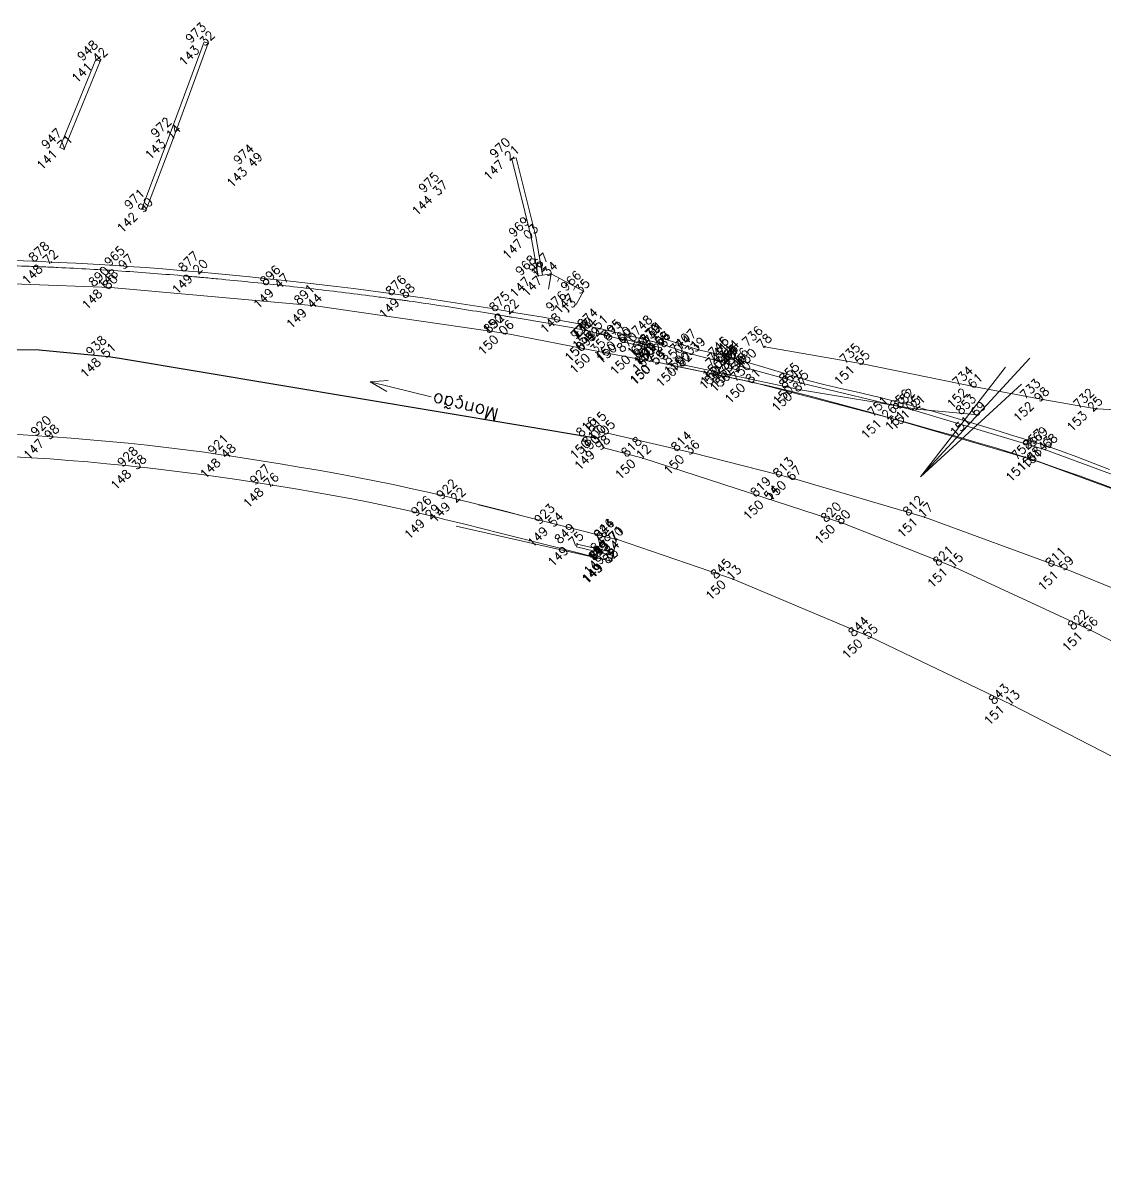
# Model space of a CAD drawing. Header units: millimetres. Extents: x -16 to 1007, y 828 to 1356.
# Drawn here: x 694.2 to 767.3, y 1046.3 to 1122.8 of the extents above; entities that cross this region are included whole.
import ezdxf
from ezdxf.enums import TextEntityAlignment as Align

# ---------------------------------------------------------------- set-up
doc = ezdxf.new("R2010")
doc.units = ezdxf.units.MM
doc.header["$LTSCALE"] = 4
for name, pattern in [('CONTINUOUS1', [0, 0, 0]), ('DASHED', [0.75, 0.5, -0.25]), ('DGN2', [8.182077, 4.091038, -4.091038]), ('DGN4', [16.364154, 8.182077, -4.091038, 0, -4.091038])]:
    doc.linetypes.add(name, pattern=pattern)
doc.layers.get('0').update_dxf_attribs({"linetype": 'CONTINUOUS1', "lineweight": 0})
for name, color, linetype, lineweight, true_color in [('1', 1, 'DASHED', 0, 0xff0000), ('19', 4, 'CONTINUOUS1', 0, 0x00ffff), ('20', 4, 'CONTINUOUS1', 0, 0x00ffff), ('51', 1, 'CONTINUOUS1', 0, 0xff0000), ('52', 2, 'CONTINUOUS1', 0, 0xffff00), ('53', 3, 'CONTINUOUS1', 0, 0x00ff00), ('6', 2, 'CONTINUOUS1', 0, 0xffff00), ('8', 1, 'CONTINUOUS1', 0, 0xff0000), ('9', 1, 'CONTINUOUS1', 0, 0xff0000)]:
    doc.layers.add(name, color=color, linetype=linetype, lineweight=lineweight, true_color=true_color)
for name, color, linetype, lineweight in [('10', 7, 'CONTINUOUS1', 0), ('13', 7, 'CONTINUOUS1', 0), ('2', 7, 'CONTINUOUS1', 0), ('4', 7, 'CONTINUOUS1', 0), ('Level 1', 7, 'Continuous', 0)]:
    doc.layers.add(name, color=color, linetype=linetype, lineweight=lineweight)
doc.styles.get("Standard").update_dxf_attribs({"font": 'txt_____.ttf'})

# ---------------------------------------------------------------- blocks, each defined once
blk = doc.blocks.new('anonymous20')
at = {"layer": 'Level 1', "color": 7}
for p, q in [((-2.067, 0.503), (-0.857, 0.586)), ((2.067, -0.503), (-2.067, 0.503)), ((-2.067, 0.503), (-0.943, -0.141))]:
    blk.add_line(p, q, dxfattribs=at)
blk = doc.blocks.new('anonymous')
at = {"layer": '10', "color": 7, "linetype": 'CONTINUOUS1', "flags": 128}
for points in [[(-28.639, -90.556), (-26.687, -91.203), (-24.168, -91.847), (-24.229, -92.118), (-23.524, -92.277), (-23.346, -91.625), (-24.034, -91.397), (-24.035, -91.406), (-26.235, -90.913), (-29.208, -89.967)], [(-28.673, -90.509), (-29.605, -90.281)], [(4.803, -95.083), (0.61, -94.897), (-2.998, -94.256), (-7.552, -93.407), (-15.168, -91.853), (-21.753, -90.695)], [(61.563, -140.772), (63.135, -142.1), (63.688, -142.297), (64.13, -141.915), (65.275, -139.144), (67.241, -135.993), (67.245, -135.361), (66.722, -135.097), (64.69, -134.994), (60.777, -134.292), (57.785, -133.438), (54.014, -132.024), (39.147, -124.566), (27.286, -118.716), (16.327, -113.349), (6.097, -108.764), (-1.409, -105.708), (-10.975, -102.204), (-19.745, -99.613), (-26.631, -97.856), (-32.371, -96.54), (-33.039, -96.876), (-32.629, -97.512), (-29.987, -98.228), (-16.487, -102.599), (-8.947, -105.585), (0.226, -109.831), (5.665, -112.586), (9.3, -114.484), (18.86, -119.216), (29.829, -124.659), (45.384, -132.281), (55.438, -137.211), (58.153, -138.599)], [(-41.075, -101.358), (-35.788, -102.692), (-31.768, -103.711), (-32.132, -105.162), (-42.588, -102.819)], [(-31.997, -104.586), (-34.42, -104.012)], [(51.471, -145.336), (40.03, -138.782), (29.054, -132.605), (14.776, -124.998), (5.492, -120.317), (-5.12, -114.851), (-14.591, -110.292), (-23.884, -106.385), (-31.775, -103.687), (-32.083, -105.133)]]:
    blk.add_lwpolyline(points, dxfattribs=at)
at = {"layer": '19', "color": 5, "linetype": 'CONTINUOUS1', "true_color": 0x0000ff}
for points in [[(2.25, -100.44), (0.872, -99.925), (-0.511, -99.421), (-1.899, -98.93), (-3.292, -98.453), (-3.579, -98.358), (-4.692, -97.994), (-6.097, -97.554), (-7.507, -97.13), (-8.92, -96.719), (-10.336, -96.319), (-11.755, -95.926), (-13.175, -95.537), (-13.35, -95.489), (-14.595, -95.147), (-16.015, -94.755), (-17.435, -94.368), (-18.858, -93.99), (-20.285, -93.63), (-21.718, -93.292), (-22.588, -93.102), (-23.156, -92.982), (-24.596, -92.677), (-26.036, -92.372), (-27.476, -92.067), (-28.916, -91.763), (-28.916, -91.763), (-28.916, -91.763)], [(-23.346, -91.625), (-22.216, -91.962), (-21.086, -92.3), (-19.957, -92.637), (-19.196, -92.864), (-18.826, -92.971), (-17.685, -93.266), (-16.536, -93.53), (-15.385, -93.788), (-14.378, -94.029), (-14.239, -94.064), (-13.095, -94.351), (-11.953, -94.643), (-10.814, -94.948), (-10.504, -95.035), (-9.68, -95.272), (-8.55, -95.608), (-7.422, -95.95), (-6.295, -96.295), (-5.859, -96.428), (-5.166, -96.637), (-4.038, -96.978), (-2.915, -97.336), (-2.5, -97.476), (-1.801, -97.724), (-0.695, -98.132), (0.407, -98.552), (1.507, -98.975)]]:
    blk.add_lwpolyline(points, dxfattribs=at)
at = {"layer": '19', "color": 5, "linetype": 'Continuous', "true_color": 0x0000ff}
blk.add_lwpolyline([(-23.442, -92.016), (-19.269, -93.151), (-11.777, -94.962), (-2.819, -97.647), (8.475, -101.828), (20.469, -106.81), (32.977, -111.993), (43.583, -116.446), (53.192, -120.415), (60.364, -123.312), (63.704, -124.446)], dxfattribs=at)
at = {"layer": '2', "color": 7, "flags": 128}
for points in [[(-30.016, -90.679), (-28.768, -90.973)], [(-29.845, -90.513), (-28.722, -90.778)], [(-28.768, -90.973), (-28.722, -90.778)]]:
    blk.add_lwpolyline(points, dxfattribs=at)
at = {"layer": '20', "color": 1, "linetype": 'Continuous', "lineweight": 13, "true_color": 0xff0000}
for q in [(-3.871, -91.48), (-5.506, -92.088), (-4.418, -93.229)]:
    blk.add_line((-11.242, -99.482), q, dxfattribs=at)
at = {"layer": '6', "color": 7, "linetype": 'CONTINUOUS1', "flags": 128}
blk.add_lwpolyline([(-27.157, -91.933), (-19.342, -93.609), (-11.49, -94.908), (-7.344, -95.304)], dxfattribs=at)
at = {"color": 7, "linetype": 'Continuous', "lineweight": 0}
blk.add_blockref('anonymous20', (-46.334, -93.571), dxfattribs=at)
at = {"layer": 'Level 1', "color": 7}
blk.add_text('Monção', height=0.9, rotation=165.83996, dxfattribs=at).set_placement((-39.879, -95.789), align=Align.TOP_LEFT)

msp = doc.modelspace()

# ---------------------------------------------------------------- linework, layer by layer
at = {"linetype": 'Continuous', "lineweight": 0}
for points in [[(702.517, 1110.103), (704.376, 1115.008), (706.727, 1121.389)], [(696.993, 1114.242), (699.423, 1120.192)], [(728.996, 1105.696), (728.537, 1108.301), (727.226, 1113.593)]]:
    msp.add_lwpolyline(points, dxfattribs=at)
at = {"layer": '1', "linetype": 'DGN2', "lineweight": 0}
for points in [[(702.236, 1110.209), (704.095, 1115.113), (706.446, 1121.493)], [(696.715, 1114.356), (699.146, 1120.305)]]:
    msp.add_lwpolyline(points, dxfattribs=at)
at = {"layer": '1', "linetype": 'Continuous', "lineweight": 0}
for points in [[(706.727, 1121.389), (706.446, 1121.493)], [(699.423, 1120.192), (699.146, 1120.305)], [(696.993, 1114.242), (696.715, 1114.356)], [(727.226, 1113.593), (727.518, 1113.665)], [(729.292, 1105.748), (728.831, 1108.363), (727.518, 1113.665)], [(702.517, 1110.103), (702.236, 1110.209)], [(728.996, 1105.696), (729.292, 1105.748)]]:
    msp.add_lwpolyline(points, dxfattribs=at)
at = {"layer": '10', "linetype": 'Continuous', "lineweight": 0}
for p, q in [((731.587, 1087.406), (731.633, 1087.6)), ((731.587, 1087.406), (734.011, 1086.832)), ((733.925, 1086.45), (734.011, 1086.832))]:
    msp.add_line(p, q, dxfattribs=at)
for points in [[(737.38, 1101.104), (736.237, 1101.383), (735.094, 1101.663), (733.951, 1101.943), (733.171, 1102.133), (732.807, 1102.22), (731.658, 1102.471), (730.502, 1102.693), (729.343, 1102.898), (728.182, 1103.094), (727.222, 1103.256), (727.021, 1103.29), (725.86, 1103.486), (724.699, 1103.676), (723.537, 1103.861), (722.374, 1104.04), (721.21, 1104.213), (720.233, 1104.351), (720.044, 1104.378), (718.877, 1104.536), (717.71, 1104.69), (716.543, 1104.838), (715.375, 1104.981), (714.207, 1105.119), (713.038, 1105.252), (711.868, 1105.381), (710.698, 1105.506), (709.527, 1105.626), (708.356, 1105.742), (707.184, 1105.854), (706.231, 1105.943), (706.011, 1105.963), (704.839, 1106.065), (703.665, 1106.162), (702.492, 1106.253), (701.319, 1106.336), (700.145, 1106.414), (698.97, 1106.484), (697.795, 1106.548), (696.619, 1106.605), (696.146, 1106.626), (695.443, 1106.655), (694.266, 1106.7), (693.09, 1106.739)], [(668.465, 1104.61), (672.889, 1104.995), (677.105, 1105.236), (688.121, 1105.355), (700.143, 1104.919), (713.976, 1103.668), (726.846, 1101.8), (733.067, 1100.583), (737.126, 1099.823)], [(737.415, 1101.057), (739.366, 1100.409), (741.886, 1099.766), (741.825, 1099.495), (742.529, 1099.336), (742.708, 1099.988), (742.019, 1100.216), (742.018, 1100.206), (739.819, 1100.699), (736.846, 1101.646)], [(737.137, 1099.85), (743.465, 1098.511), (752.704, 1096.123), (762.475, 1093.255), (770.821, 1090.205)], [(693.589, 1095.007), (694.881, 1094.923), (696.173, 1094.835), (696.238, 1094.831), (697.464, 1094.742), (698.754, 1094.639), (700.042, 1094.525), (701.328, 1094.401), (702.614, 1094.266), (703.898, 1094.119), (705.182, 1093.961), (706.464, 1093.789), (707.746, 1093.605), (708.158, 1093.543), (709.027, 1093.409), (710.307, 1093.209), (711.586, 1093.004), (712.863, 1092.792), (714.138, 1092.574), (715.412, 1092.347), (716.683, 1092.11), (717.952, 1091.863), (719.219, 1091.605), (720.483, 1091.334), (721.744, 1091.05), (723.001, 1090.75), (723.665, 1090.586), (724.256, 1090.437), (725.51, 1090.121), (726.764, 1089.805), (728.018, 1089.489), (729.272, 1089.172), (730.265, 1088.921), (730.525, 1088.855), (731.779, 1088.537), (733.032, 1088.22), (734.286, 1087.902), (734.286, 1087.902), (734.286, 1087.902)], [(733.922, 1086.45), (732.675, 1086.763), (731.429, 1087.075), (730.182, 1087.388), (728.935, 1087.701), (727.689, 1088.013), (726.442, 1088.326), (725.195, 1088.638), (723.949, 1088.951), (722.702, 1089.263), (721.945, 1089.453), (721.455, 1089.574), (720.204, 1089.868), (718.949, 1090.142), (717.69, 1090.4), (716.428, 1090.643), (715.163, 1090.875), (713.897, 1091.098), (712.628, 1091.313), (711.359, 1091.525), (711.066, 1091.573), (710.089, 1091.731), (708.819, 1091.927), (707.547, 1092.112), (706.274, 1092.287), (705, 1092.451), (703.724, 1092.607), (702.447, 1092.753), (702.125, 1092.789), (701.167, 1092.89), (699.888, 1093.018), (698.609, 1093.135), (697.328, 1093.242), (696.047, 1093.337), (694.764, 1093.422), (693.648, 1093.485)]]:
    msp.add_lwpolyline(points, dxfattribs=at)
at = {"layer": '10', "linetype": 'DGN4', "lineweight": 30}
msp.add_lwpolyline([(689.848, 1100.759), (695.315, 1100.708), (700.002, 1100.263), (700.735, 1100.14), (706.115, 1099.24), (711.495, 1098.339), (716.875, 1097.438), (722.254, 1096.538), (727.634, 1095.637), (733.014, 1094.737), (733.014, 1094.737), (733.014, 1094.737)], dxfattribs=at)
at = {"layer": '10', "color": 6, "linetype": 'Continuous', "lineweight": 0, "true_color": 0xff00ff}
msp.add_open_spline([(734.869, 1101.361), (734.625, 1101.421), (734.205, 1101.524), (733.697, 1101.648), (733.39, 1101.723), (733.236, 1101.76), (733.16, 1101.779), (733.121, 1101.789), (733.102, 1101.793), (733.094, 1101.795), (733.088, 1101.797), (733.085, 1101.797), (732.387, 1101.968), (731.686, 1102.116), (730.273, 1102.387), (729.563, 1102.51), (728.494, 1102.691), (728.137, 1102.75), (727.601, 1102.84), (727.422, 1102.87), (727.221, 1102.905), (727.199, 1102.908), (727.154, 1102.916), (727.132, 1102.92), (727.065, 1102.931), (726.932, 1102.954), (726.798, 1102.977), (725.997, 1103.113), (725.284, 1103.231), (723.145, 1103.576), (721.718, 1103.794), (720.243, 1104), (720.198, 1104.006), (720.109, 1104.019), (719.975, 1104.037), (719.661, 1104.081), (719.035, 1104.166), (717.782, 1104.333), (716.707, 1104.469), (714.556, 1104.733), (713.121, 1104.898), (710.248, 1105.207), (708.811, 1105.352), (707.011, 1105.523), (706.651, 1105.556), (706.246, 1105.593), (706.201, 1105.597), (706.111, 1105.606), (705.976, 1105.618), (705.662, 1105.646), (704.672, 1105.733), (703.772, 1105.807), (701.613, 1105.974), (700.172, 1106.07), (698.01, 1106.191), (697.288, 1106.228), (696.386, 1106.269), (696.206, 1106.277), (695.845, 1106.292), (695.303, 1106.315), (694.762, 1106.336), (692.957, 1106.401), (691.513, 1106.441), (689.348, 1106.481), (688.626, 1106.491), (687.542, 1106.501), (687.001, 1106.504), (686.459, 1106.506), (686.188, 1106.507), (686.098, 1106.507), (685.917, 1106.507), (685.826, 1106.507), (682.844, 1106.508), (679.957, 1106.478), (677.049, 1106.37), (677.026, 1106.369), (676.981, 1106.367), (676.913, 1106.364), (676.755, 1106.359), (676.62, 1106.353), (676.349, 1106.343), (676.168, 1106.336), (675.627, 1106.314), (675.267, 1106.298), (674.186, 1106.247), (673.466, 1106.208), (672.742, 1106.158), (672.737, 1106.157), (672.725, 1106.157), (672.72, 1106.156), (672.703, 1106.155), (672.669, 1106.153), (672.59, 1106.147), (672.432, 1106.136), (672.117, 1106.114), (671.615, 1106.079), (671.203, 1106.051), (670.971, 1106.035)], degree=3, knots=[0, 0, 0, 0, 0.011721, 0.020147, 0.02436, 0.026467, 0.02752, 0.028047, 0.02831, 0.028442, 0.028442, 0.028573, 0.028573, 0.062279, 0.062279, 0.095984, 0.095984, 0.112837, 0.112837, 0.121264, 0.121264, 0.122317, 0.122317, 0.12337, 0.12337, 0.125477, 0.12969, 0.12969, 0.163395, 0.163395, 0.230806, 0.230806, 0.232913, 0.232913, 0.23502, 0.239233, 0.247659, 0.264512, 0.298217, 0.298217, 0.365628, 0.365628, 0.433039, 0.433039, 0.449892, 0.449892, 0.451999, 0.451999, 0.454105, 0.458319, 0.466745, 0.50045, 0.50045, 0.567861, 0.567861, 0.601567, 0.601567, 0.609993, 0.609993, 0.61842, 0.635273, 0.635273, 0.702684, 0.702684, 0.736389, 0.736389, 0.753242, 0.761668, 0.761668, 0.765881, 0.765881, 0.770095, 0.770095, 0.904917, 0.904917, 0.90597, 0.90597, 0.907023, 0.90913, 0.913343, 0.913343, 0.921769, 0.921769, 0.938622, 0.938622, 0.972328, 0.972328, 0.972591, 0.972591, 0.972854, 0.972854, 0.973381, 0.974434, 0.976541, 0.980754, 0.98918, 1, 1, 1, 1], dxfattribs=at)
at = {"layer": '13', "linetype": 'Continuous', "lineweight": 0}
for points in [[(706.709, 1121.372, 1), (706.745, 1121.407, 1), (706.709, 1121.372, 1)], [(699.405, 1120.175, 1), (699.441, 1120.209, 1), (699.405, 1120.175, 1)], [(704.358, 1114.99, 1), (704.394, 1115.025, 1), (704.358, 1114.99, 1)], [(696.975, 1114.225, 1), (697.011, 1114.259, 1), (696.975, 1114.225, 1)], [(709.944, 1113.173, 1), (709.98, 1113.208, 1), (709.944, 1113.173, 1)], [(727.208, 1113.575, 1), (727.244, 1113.61, 1), (727.208, 1113.575, 1)], [(722.44, 1111.272, 1), (722.476, 1111.307, 1), (722.44, 1111.272, 1)], [(702.499, 1110.085, 1), (702.535, 1110.12, 1), (702.499, 1110.085, 1)], [(728.519, 1108.283, 1), (728.555, 1108.318, 1), (728.519, 1108.283, 1)], [(696.128, 1106.609, 1), (696.164, 1106.644, 1), (696.128, 1106.609, 1)], [(701.221, 1106.297, 1), (701.257, 1106.332, 1), (701.221, 1106.297, 1)], [(706.213, 1105.925, 1), (706.249, 1105.96, 1), (706.213, 1105.925, 1)], [(728.978, 1105.679, 1), (729.014, 1105.713, 1), (728.978, 1105.679, 1)], [(729.852, 1105.817, 1), (729.888, 1105.852, 1), (729.852, 1105.817, 1)], [(700.125, 1104.902, 1), (700.161, 1104.936, 1), (700.125, 1104.902, 1)], [(711.733, 1104.999, 1), (711.769, 1105.034, 1), (711.733, 1104.999, 1)], [(720.215, 1104.334, 1), (720.251, 1104.369, 1), (720.215, 1104.334, 1)], [(732.033, 1104.634, 1), (732.069, 1104.669, 1), (732.033, 1104.634, 1)], [(713.958, 1103.651, 1), (713.994, 1103.686, 1), (713.958, 1103.651, 1)], [(727.204, 1103.239, 1), (727.24, 1103.273, 1), (727.204, 1103.239, 1)], [(731.029, 1103.258, 1), (731.065, 1103.293, 1), (731.029, 1103.258, 1)], [(726.828, 1101.783, 1), (726.864, 1101.817, 1), (726.828, 1101.783, 1)], [(733.153, 1102.116, 1), (733.189, 1102.151, 1), (733.153, 1102.116, 1)], [(732.715, 1101.367, 1), (732.751, 1101.401, 1), (732.715, 1101.367, 1)], [(732.718, 1101.375, 1), (732.754, 1101.409, 1), (732.718, 1101.375, 1)], [(732.721, 1101.375, 1), (732.757, 1101.409, 1), (732.721, 1101.375, 1)], [(734.761, 1101.367, 1), (734.797, 1101.402, 1), (734.761, 1101.367, 1)], [(734.818, 1101.2, 1), (734.853, 1101.235, 1), (734.818, 1101.2, 1)], [(736.828, 1101.629, 1), (736.864, 1101.663, 1), (736.828, 1101.629, 1)], [(737.362, 1101.086, 1), (737.398, 1101.121, 1), (737.362, 1101.086, 1)], [(737.397, 1101.039, 1), (737.433, 1101.074, 1), (737.397, 1101.039, 1)], [(744.282, 1100.9, 1), (744.318, 1100.935, 1), (744.282, 1100.9, 1)], [(699.984, 1100.246, 1), (700.02, 1100.281, 1), (699.984, 1100.246, 1)], [(733.049, 1100.566, 1), (733.085, 1100.601, 1), (733.049, 1100.566, 1)], [(735.776, 1100.461, 1), (735.812, 1100.496, 1), (735.776, 1100.461, 1)], [(737.268, 1100.622, 1), (737.304, 1100.657, 1), (737.268, 1100.622, 1)], [(739.348, 1100.392, 1), (739.384, 1100.426, 1), (739.348, 1100.392, 1)], [(739.801, 1100.682, 1), (739.837, 1100.717, 1), (739.801, 1100.682, 1)], [(742, 1100.189, 1), (742.036, 1100.223, 1), (742, 1100.189, 1)], [(742.001, 1100.198, 1), (742.037, 1100.233, 1), (742.001, 1100.198, 1)], [(737.108, 1099.806, 1), (737.144, 1099.841, 1), (737.108, 1099.806, 1)], [(737.119, 1099.832, 1), (737.155, 1099.867, 1), (737.119, 1099.832, 1)], [(738.878, 1099.662, 1), (738.914, 1099.697, 1), (738.878, 1099.662, 1)], [(741.807, 1099.478, 1), (741.843, 1099.512, 1), (741.807, 1099.478, 1)], [(741.868, 1099.749, 1), (741.904, 1099.783, 1), (741.868, 1099.749, 1)], [(742.593, 1099.579, 1), (742.629, 1099.613, 1), (742.593, 1099.579, 1)], [(742.69, 1099.97, 1), (742.726, 1100.005, 1), (742.69, 1099.97, 1)], [(750.868, 1099.742, 1), (750.904, 1099.777, 1), (750.868, 1099.742, 1)], [(742.511, 1099.319, 1), (742.547, 1099.353, 1), (742.511, 1099.319, 1)], [(743.447, 1098.493, 1), (743.483, 1098.528, 1), (743.447, 1098.493, 1)], [(746.694, 1097.986, 1), (746.73, 1098.021, 1), (746.694, 1097.986, 1)], [(746.766, 1098.444, 1), (746.802, 1098.479, 1), (746.766, 1098.444, 1)], [(758.483, 1098.189, 1), (758.519, 1098.223, 1), (758.483, 1098.189, 1)], [(763.038, 1097.339, 1), (763.074, 1097.374, 1), (763.038, 1097.339, 1)], [(754.259, 1096.633, 1), (754.295, 1096.667, 1), (754.259, 1096.633, 1)], [(754.546, 1096.687, 1), (754.582, 1096.722, 1), (754.546, 1096.687, 1)], [(758.691, 1096.292, 1), (758.727, 1096.326, 1), (758.691, 1096.292, 1)], [(766.646, 1096.699, 1), (766.682, 1096.733, 1), (766.646, 1096.699, 1)], [(752.686, 1096.106, 1), (752.722, 1096.141, 1), (752.686, 1096.106, 1)], [(696.22, 1094.814, 1), (696.256, 1094.848, 1), (696.22, 1094.814, 1)], [(733.664, 1095.055, 1), (733.7, 1095.089, 1), (733.664, 1095.055, 1)], [(732.996, 1094.719, 1), (733.032, 1094.754, 1), (732.996, 1094.719, 1)], [(733.407, 1094.083, 1), (733.443, 1094.118, 1), (733.407, 1094.083, 1)], [(763.536, 1094.119, 1), (763.572, 1094.153, 1), (763.536, 1094.119, 1)], [(708.14, 1093.525, 1), (708.176, 1093.56, 1), (708.14, 1093.525, 1)], [(736.049, 1093.367, 1), (736.085, 1093.401, 1), (736.049, 1093.367, 1)], [(739.404, 1093.739, 1), (739.44, 1093.773, 1), (739.404, 1093.739, 1)], [(762.457, 1093.237, 1), (762.493, 1093.272, 1), (762.457, 1093.237, 1)], [(763.216, 1093.948, 1), (763.252, 1093.982, 1), (763.216, 1093.948, 1)], [(702.107, 1092.771, 1), (702.143, 1092.806, 1), (702.107, 1092.771, 1)], [(746.291, 1091.982, 1), (746.327, 1092.017, 1), (746.291, 1091.982, 1)], [(711.048, 1091.556, 1), (711.084, 1091.591, 1), (711.048, 1091.556, 1)], [(723.647, 1090.568, 1), (723.683, 1090.603, 1), (723.647, 1090.568, 1)], [(744.763, 1090.673, 1), (744.799, 1090.708, 1), (744.763, 1090.673, 1)], [(721.927, 1089.436, 1), (721.963, 1089.471, 1), (721.927, 1089.436, 1)], [(730.247, 1088.903, 1), (730.283, 1088.938, 1), (730.247, 1088.903, 1)], [(749.548, 1088.996, 1), (749.584, 1089.031, 1), (749.548, 1088.996, 1)], [(755.061, 1089.391, 1), (755.097, 1089.426, 1), (755.061, 1089.391, 1)], [(734.261, 1087.908, 1), (734.297, 1087.943, 1), (734.261, 1087.908, 1)], [(734.268, 1087.885, 1), (734.304, 1087.919, 1), (734.268, 1087.885, 1)], [(731.615, 1087.583, 1), (731.651, 1087.618, 1), (731.615, 1087.583, 1)], [(733.904, 1086.433, 1), (733.94, 1086.468, 1), (733.904, 1086.433, 1)], [(733.953, 1086.462, 1), (733.989, 1086.497, 1), (733.953, 1086.462, 1)], [(734.039, 1087.009, 1), (734.075, 1087.044, 1), (734.039, 1087.009, 1)], [(757.088, 1086.01, 1), (757.124, 1086.045, 1), (757.088, 1086.01, 1)], [(764.627, 1085.887, 1), (764.663, 1085.921, 1), (764.627, 1085.887, 1)], [(742.151, 1085.21, 1), (742.187, 1085.245, 1), (742.151, 1085.21, 1)], [(766.262, 1081.765, 1), (766.298, 1081.799, 1), (766.262, 1081.765, 1)], [(751.445, 1081.303, 1), (751.481, 1081.338, 1), (751.445, 1081.303, 1)], [(760.916, 1076.744, 1), (760.952, 1076.778, 1), (760.916, 1076.744, 1)]]:
    msp.add_lwpolyline(points, format="xyb", dxfattribs=at)
at = {"layer": '2', "linetype": 'Continuous', "lineweight": 0}
for points in [[(734.836, 1101.217), (734.881, 1101.412)], [(734.836, 1101.217), (737.286, 1100.639)], [(734.881, 1101.412), (737.332, 1100.834)], [(737.286, 1100.639), (737.332, 1100.834)]]:
    msp.add_lwpolyline(points, dxfattribs=at)
at = {"layer": '4', "linetype": 'Continuous', "lineweight": 0}
for points in [[(732.051, 1104.652), (729.87, 1105.834), (728.996, 1105.696)], [(729.87, 1105.834), (729.691, 1104.794)], [(730.415, 1105.539), (730.296, 1105.319)], [(730.961, 1105.243), (730.841, 1105.023)], [(731.506, 1104.947), (731.387, 1104.727)], [(732.051, 1104.652), (731.574, 1103.772)]]:
    msp.add_lwpolyline(points, dxfattribs=at)
at = {"layer": '51', "linetype": 'Continuous', "lineweight": 0}
for points in [[(732.715, 1101.367, 1), (732.751, 1101.401, 1), (732.715, 1101.367, 1)], [(732.718, 1101.375, 1), (732.754, 1101.409, 1), (732.718, 1101.375, 1)], [(736.828, 1101.629, 1), (736.864, 1101.663, 1), (736.828, 1101.629, 1)], [(737.397, 1101.039, 1), (737.433, 1101.074, 1), (737.397, 1101.039, 1)], [(744.282, 1100.9, 1), (744.318, 1100.935, 1), (744.282, 1100.9, 1)], [(739.348, 1100.392, 1), (739.384, 1100.426, 1), (739.348, 1100.392, 1)], [(739.801, 1100.682, 1), (739.837, 1100.717, 1), (739.801, 1100.682, 1)], [(742, 1100.189, 1), (742.036, 1100.223, 1), (742, 1100.189, 1)], [(742.001, 1100.198, 1), (742.037, 1100.233, 1), (742.001, 1100.198, 1)], [(737.119, 1099.832, 1), (737.155, 1099.867, 1), (737.119, 1099.832, 1)], [(741.807, 1099.478, 1), (741.843, 1099.512, 1), (741.807, 1099.478, 1)], [(741.868, 1099.749, 1), (741.904, 1099.783, 1), (741.868, 1099.749, 1)], [(742.69, 1099.97, 1), (742.726, 1100.005, 1), (742.69, 1099.97, 1)], [(750.868, 1099.742, 1), (750.904, 1099.777, 1), (750.868, 1099.742, 1)], [(742.511, 1099.319, 1), (742.547, 1099.353, 1), (742.511, 1099.319, 1)], [(743.447, 1098.493, 1), (743.483, 1098.528, 1), (743.447, 1098.493, 1)], [(758.483, 1098.189, 1), (758.519, 1098.223, 1), (758.483, 1098.189, 1)], [(763.038, 1097.339, 1), (763.074, 1097.374, 1), (763.038, 1097.339, 1)], [(766.646, 1096.699, 1), (766.682, 1096.733, 1), (766.646, 1096.699, 1)], [(752.686, 1096.106, 1), (752.722, 1096.141, 1), (752.686, 1096.106, 1)], [(762.457, 1093.237, 1), (762.493, 1093.272, 1), (762.457, 1093.237, 1)]]:
    msp.add_lwpolyline(points, format="xyb", dxfattribs=at)
at = {"layer": '52', "linetype": 'Continuous', "lineweight": 0}
for points in [[(696.128, 1106.609, 1), (696.164, 1106.644, 1), (696.128, 1106.609, 1)], [(706.213, 1105.925, 1), (706.249, 1105.96, 1), (706.213, 1105.925, 1)], [(700.125, 1104.902, 1), (700.161, 1104.936, 1), (700.125, 1104.902, 1)], [(711.733, 1104.999, 1), (711.769, 1105.034, 1), (711.733, 1104.999, 1)], [(720.215, 1104.334, 1), (720.251, 1104.369, 1), (720.215, 1104.334, 1)], [(713.958, 1103.651, 1), (713.994, 1103.686, 1), (713.958, 1103.651, 1)], [(727.204, 1103.239, 1), (727.24, 1103.273, 1), (727.204, 1103.239, 1)], [(726.828, 1101.783, 1), (726.864, 1101.817, 1), (726.828, 1101.783, 1)], [(733.153, 1102.116, 1), (733.189, 1102.151, 1), (733.153, 1102.116, 1)], [(734.761, 1101.367, 1), (734.797, 1101.402, 1), (734.761, 1101.367, 1)], [(734.818, 1101.2, 1), (734.853, 1101.235, 1), (734.818, 1101.2, 1)], [(737.362, 1101.086, 1), (737.398, 1101.121, 1), (737.362, 1101.086, 1)], [(733.049, 1100.566, 1), (733.085, 1100.601, 1), (733.049, 1100.566, 1)], [(735.776, 1100.461, 1), (735.812, 1100.496, 1), (735.776, 1100.461, 1)], [(737.268, 1100.622, 1), (737.304, 1100.657, 1), (737.268, 1100.622, 1)], [(737.108, 1099.806, 1), (737.144, 1099.841, 1), (737.108, 1099.806, 1)], [(738.878, 1099.662, 1), (738.914, 1099.697, 1), (738.878, 1099.662, 1)], [(742.593, 1099.579, 1), (742.629, 1099.613, 1), (742.593, 1099.579, 1)], [(746.694, 1097.986, 1), (746.73, 1098.021, 1), (746.694, 1097.986, 1)], [(746.766, 1098.444, 1), (746.802, 1098.479, 1), (746.766, 1098.444, 1)], [(754.259, 1096.633, 1), (754.295, 1096.667, 1), (754.259, 1096.633, 1)], [(754.546, 1096.687, 1), (754.582, 1096.722, 1), (754.546, 1096.687, 1)], [(758.691, 1096.292, 1), (758.727, 1096.326, 1), (758.691, 1096.292, 1)], [(733.664, 1095.055, 1), (733.7, 1095.089, 1), (733.664, 1095.055, 1)], [(732.996, 1094.719, 1), (733.032, 1094.754, 1), (732.996, 1094.719, 1)], [(733.407, 1094.083, 1), (733.443, 1094.118, 1), (733.407, 1094.083, 1)], [(763.536, 1094.119, 1), (763.572, 1094.153, 1), (763.536, 1094.119, 1)], [(736.049, 1093.367, 1), (736.085, 1093.401, 1), (736.049, 1093.367, 1)], [(739.404, 1093.739, 1), (739.44, 1093.773, 1), (739.404, 1093.739, 1)], [(763.216, 1093.948, 1), (763.252, 1093.982, 1), (763.216, 1093.948, 1)], [(746.291, 1091.982, 1), (746.327, 1092.017, 1), (746.291, 1091.982, 1)], [(744.763, 1090.673, 1), (744.799, 1090.708, 1), (744.763, 1090.673, 1)], [(749.548, 1088.996, 1), (749.584, 1089.031, 1), (749.548, 1088.996, 1)], [(755.061, 1089.391, 1), (755.097, 1089.426, 1), (755.061, 1089.391, 1)], [(734.261, 1087.908, 1), (734.297, 1087.943, 1), (734.261, 1087.908, 1)], [(731.615, 1087.583, 1), (731.651, 1087.618, 1), (731.615, 1087.583, 1)], [(733.953, 1086.462, 1), (733.989, 1086.497, 1), (733.953, 1086.462, 1)], [(734.039, 1087.009, 1), (734.075, 1087.044, 1), (734.039, 1087.009, 1)], [(757.088, 1086.01, 1), (757.124, 1086.045, 1), (757.088, 1086.01, 1)], [(764.627, 1085.887, 1), (764.663, 1085.921, 1), (764.627, 1085.887, 1)], [(742.151, 1085.21, 1), (742.187, 1085.245, 1), (742.151, 1085.21, 1)], [(766.262, 1081.765, 1), (766.298, 1081.799, 1), (766.262, 1081.765, 1)], [(751.445, 1081.303, 1), (751.481, 1081.338, 1), (751.445, 1081.303, 1)], [(760.916, 1076.744, 1), (760.952, 1076.778, 1), (760.916, 1076.744, 1)]]:
    msp.add_lwpolyline(points, format="xyb", dxfattribs=at)
at = {"layer": '53', "linetype": 'Continuous', "lineweight": 0}
for points in [[(706.709, 1121.372, 1), (706.745, 1121.407, 1), (706.709, 1121.372, 1)], [(699.405, 1120.175, 1), (699.441, 1120.209, 1), (699.405, 1120.175, 1)], [(704.358, 1114.99, 1), (704.394, 1115.025, 1), (704.358, 1114.99, 1)], [(696.975, 1114.225, 1), (697.011, 1114.259, 1), (696.975, 1114.225, 1)], [(709.944, 1113.173, 1), (709.98, 1113.208, 1), (709.944, 1113.173, 1)], [(727.208, 1113.575, 1), (727.244, 1113.61, 1), (727.208, 1113.575, 1)], [(722.44, 1111.272, 1), (722.476, 1111.307, 1), (722.44, 1111.272, 1)], [(702.499, 1110.085, 1), (702.535, 1110.12, 1), (702.499, 1110.085, 1)], [(728.519, 1108.283, 1), (728.555, 1108.318, 1), (728.519, 1108.283, 1)], [(701.221, 1106.297, 1), (701.257, 1106.332, 1), (701.221, 1106.297, 1)], [(728.978, 1105.679, 1), (729.014, 1105.713, 1), (728.978, 1105.679, 1)], [(729.852, 1105.817, 1), (729.888, 1105.852, 1), (729.852, 1105.817, 1)], [(732.033, 1104.634, 1), (732.069, 1104.669, 1), (732.033, 1104.634, 1)], [(731.029, 1103.258, 1), (731.065, 1103.293, 1), (731.029, 1103.258, 1)], [(732.691, 1101.348, 1), (732.781, 1101.435, 1), (732.691, 1101.348, 1)], [(732.721, 1101.375, 1), (732.757, 1101.409, 1), (732.721, 1101.375, 1)], [(699.984, 1100.246, 1), (700.02, 1100.281, 1), (699.984, 1100.246, 1)], [(696.22, 1094.814, 1), (696.256, 1094.848, 1), (696.22, 1094.814, 1)], [(708.14, 1093.525, 1), (708.176, 1093.56, 1), (708.14, 1093.525, 1)], [(702.107, 1092.771, 1), (702.143, 1092.806, 1), (702.107, 1092.771, 1)], [(711.048, 1091.556, 1), (711.084, 1091.591, 1), (711.048, 1091.556, 1)], [(723.647, 1090.568, 1), (723.683, 1090.603, 1), (723.647, 1090.568, 1)], [(721.927, 1089.436, 1), (721.963, 1089.471, 1), (721.927, 1089.436, 1)], [(730.247, 1088.903, 1), (730.283, 1088.938, 1), (730.247, 1088.903, 1)], [(734.268, 1087.885, 1), (734.304, 1087.919, 1), (734.268, 1087.885, 1)], [(733.904, 1086.433, 1), (733.94, 1086.468, 1), (733.904, 1086.433, 1)]]:
    msp.add_lwpolyline(points, format="xyb", dxfattribs=at)
at = {"layer": '8', "linetype": 'Continuous', "lineweight": 0}
for points in [[(701.221, 1106.297, 1), (701.257, 1106.332, 1), (701.221, 1106.297, 1)], [(731.029, 1103.258, 1), (731.065, 1103.293, 1), (731.029, 1103.258, 1)]]:
    msp.add_lwpolyline(points, format="xyb", dxfattribs=at)
at = {"layer": '9', "linetype": 'Continuous', "lineweight": 0}
for radius in [0.25, 0.125]:
    msp.add_circle((735.794, 1100.478), radius, dxfattribs=at)

# ---------------------------------------------------------------- block references
at = {"color": 7, "linetype": 'Continuous', "lineweight": 0}
msp.add_blockref('anonymous', (766.054, 1191.612), dxfattribs=at)

# ---------------------------------------------------------------- texts
at = {"layer": '13', "linetype": 'Continuous', "lineweight": 0}
for s, p in [('143 32 ', (706.302, 1120.979)), ('141 42 ', (699.07, 1119.851)), ('143 14 ', (704.023, 1114.666)), ('141 71 ', (696.711, 1113.97)), ('143 49 ', (709.536, 1112.78)), ('147 21 ', (726.873, 1113.251)), ('144 37 ', (722.033, 1110.878)), ('142 90 ', (702.127, 1109.727)), ('147 03 ', (728.148, 1107.925)), ('148 72 ', (695.721, 1106.215)), ('148 97 ', (700.814, 1105.904)), ('149 20 ', (705.841, 1105.567)), ('147 12 ', (728.643, 1105.355)), ('147 34 ', (729.445, 1105.424)), ('148 80 ', (699.753, 1104.543)), ('149 47 ', (711.326, 1104.606)), ('149 88 ', (719.808, 1103.941)), ('147 35 ', (731.626, 1104.241)), ('149 44 ', (713.55, 1103.257)), ('150 22 ', (726.832, 1102.88)), ('148 13 ', (730.694, 1102.934)), ('150 06 ', (726.493, 1101.459)), ('150 51 ', (732.854, 1101.827)), ('150 01 ', (736.564, 1101.374)), ('150 49 ', (732.344, 1101.008)), ('150 49 ', (732.347, 1101.016)), ('150 52 ', (732.349, 1101.016)), ('150 60 ', (734.426, 1101.043)), ('150 60 ', (734.482, 1100.876)), ('150 69 ', (736.991, 1100.728)), ('150 06 ', (737.061, 1100.715)), ('150 78 ', (743.911, 1100.541)), ('148 51 ', (699.649, 1099.922)), ('150 35 ', (732.677, 1100.207)), ('150 63 ', (735.405, 1100.102)), ('150 28 ', (736.897, 1100.263)), ('150 31 ', (739.049, 1100.103)), ('150 39 ', (739.43, 1100.323)), ('150 65 ', (741.629, 1099.83)), ('150 64 ', (741.63, 1099.84)), ('150 55 ', (736.737, 1099.447)), ('150 54 ', (736.748, 1099.474)), ('150 62 ', (738.507, 1099.303)), ('150 53 ', (741.435, 1099.119)), ('150 45 ', (741.497, 1099.39)), ('150 54 ', (742.14, 1098.96)), ('150 45 ', (742.222, 1099.22)), ('150 66 ', (742.319, 1099.612)), ('151 55 ', (750.532, 1099.418)), ('150 81 ', (743.148, 1098.204)), ('150 87 ', (746.322, 1097.627)), ('150 75 ', (746.395, 1098.086)), ('152 61 ', (758.148, 1097.865)), ('152 98 ', (762.63, 1096.946)), ('151 05 ', (753.959, 1096.344)), ('151 21 ', (754.282, 1096.433)), ('151 69 ', (758.356, 1095.968)), ('153 25 ', (766.239, 1096.305)), ('151 26 ', (752.351, 1095.782)), ('147 98 ', (695.813, 1094.42)), ('150 00 ', (732.697, 1094.43)), ('150 05 ', (733.329, 1094.731)), ('149 98 ', (733, 1093.69)), ('151 43 ', (762.881, 1093.624)), ('151 68 ', (763.2, 1093.795)), ('148 48 ', (707.732, 1093.132)), ('150 12 ', (735.75, 1093.078)), ('150 36 ', (739.033, 1093.38)), ('151 68 ', (762.121, 1092.913)), ('148 38 ', (701.699, 1092.378)), ('150 67 ', (745.919, 1091.624)), ('148 76 ', (710.641, 1091.162)), ('149 22 ', (723.24, 1090.175)), ('150 54 ', (744.391, 1090.315)), ('149 29 ', (721.52, 1089.043)), ('151 17 ', (754.797, 1089.137)), ('149 54 ', (729.84, 1088.51)), ('150 80 ', (749.213, 1088.673)), ('149 70 ', (733.897, 1087.526)), ('149 71 ', (733.925, 1087.585)), ('149 75 ', (731.208, 1087.19)), ('149 82 ', (733.497, 1086.04)), ('149 75 ', (733.546, 1086.069)), ('149 84 ', (733.632, 1086.615)), ('151 15 ', (756.825, 1085.756)), ('151 59 ', (764.291, 1085.563)), ('150 13 ', (741.852, 1084.921)), ('151 56 ', (765.926, 1081.441)), ('150 55 ', (751.073, 1080.944)), ('151 13 ', (760.652, 1076.489))]:
    msp.add_text(s, height=0.6, rotation=44, dxfattribs=at).set_placement(p, align=Align.CENTER)
at = {"layer": '51', "linetype": 'Continuous', "lineweight": 0}
for s, p in [('738', (732.097, 1101.881)), ('737', (732.1, 1101.889)), ('748', (736.209, 1102.143)), ('739', (736.778, 1101.554)), ('740', (738.766, 1100.941)), ('747', (739.182, 1101.196)), ('736', (743.664, 1101.414)), ('749', (736.5, 1100.347)), ('741', (741.321, 1100.333)), ('745', (741.383, 1100.713)), ('746', (741.382, 1100.703)), ('744', (742.071, 1100.485)), ('735', (750.249, 1100.257)), ('742', (741.188, 1099.992)), ('743', (741.893, 1099.833)), ('750', (742.865, 1099.043)), ('734', (757.865, 1098.703)), ('733', (762.419, 1097.854)), ('732', (766.027, 1097.213)), ('751', (752.139, 1096.69)), ('752', (761.838, 1093.752))]:
    msp.add_text(s, height=0.6, rotation=44, dxfattribs=at).set_placement(p, align=Align.CENTER)
at = {"layer": '52', "linetype": 'Continuous', "lineweight": 0}
for s, p in [('878', (695.509, 1107.123)), ('877', (705.594, 1106.44)), ('890', (699.542, 1105.451)), ('896', (711.114, 1105.514)), ('876', (719.596, 1104.849)), ('891', (713.411, 1104.235)), ('875', (726.585, 1103.753)), ('874', (732.534, 1102.631)), ('892', (726.209, 1102.297)), ('895', (734.142, 1101.882)), ('871', (734.271, 1101.784)), ('873', (736.744, 1101.601)), ('893', (732.43, 1101.081)), ('870', (735.193, 1101.01)), ('872', (736.649, 1101.137)), ('894', (736.49, 1100.321)), ('850', (738.296, 1100.211)), ('854', (741.975, 1100.093)), ('855', (746.148, 1098.959)), ('851', (746.147, 1098.57)), ('856', (753.64, 1097.147)), ('852', (753.927, 1097.202)), ('853', (758.073, 1096.806)), ('815', (733.118, 1095.639)), ('816', (732.449, 1095.303)), ('817', (732.86, 1094.667)), ('818', (735.502, 1093.951)), ('814', (738.858, 1094.323)), ('857', (762.598, 1094.462)), ('869', (762.917, 1094.633)), ('813', (745.744, 1092.567)), ('819', (744.216, 1091.257)), ('820', (748.965, 1089.546)), ('812', (754.514, 1089.975)), ('849', (730.997, 1088.098)), ('846', (733.642, 1088.423)), ('848', (733.42, 1087.523)), ('847', (733.334, 1086.977)), ('821', (756.541, 1086.594)), ('811', (764.13, 1086.519)), ('845', (741.533, 1085.725)), ('844', (750.826, 1081.818)), ('822', (765.643, 1082.279)), ('843', (760.297, 1077.258))]:
    msp.add_text(s, height=0.6, rotation=44, dxfattribs=at).set_placement(p, align=Align.CENTER)
at = {"layer": '53', "linetype": 'Continuous', "lineweight": 0}
for s, p in [('973', (706.09, 1121.887)), ('948', (698.787, 1120.689)), ('972', (703.739, 1115.505)), ('947', (696.356, 1114.739)), ('970', (726.626, 1114.125)), ('974', (709.325, 1113.688)), ('975', (721.822, 1111.786)), ('971', (701.952, 1110.67)), ('969', (727.9, 1108.798)), ('965', (700.603, 1106.812)), ('968', (728.36, 1106.193)), ('967', (729.233, 1106.332)), ('966', (731.414, 1105.149)), ('976', (730.411, 1103.773)), ('977', (732.102, 1101.889)), ('E10', (732.241, 1102.025)), ('938', (699.365, 1100.76)), ('920', (695.638, 1095.363)), ('921', (707.593, 1094.109)), ('928', (701.488, 1093.286)), ('927', (710.43, 1092.071)), ('922', (723.029, 1091.083)), ('926', (721.308, 1089.951)), ('923', (729.629, 1089.418)), ('924', (733.649, 1088.399)), ('925', (733.285, 1086.948))]:
    msp.add_text(s, height=0.6, rotation=44, dxfattribs=at).set_placement(p, align=Align.CENTER)
at = {"layer": '8', "linetype": 'Continuous', "lineweight": 0}
for s, p in [('965', (700.603, 1106.812)), ('976', (730.411, 1103.773))]:
    msp.add_text(s, height=0.6, rotation=44, dxfattribs=at).set_placement(p, align=Align.CENTER)

doc.saveas('drawing.dxf')
